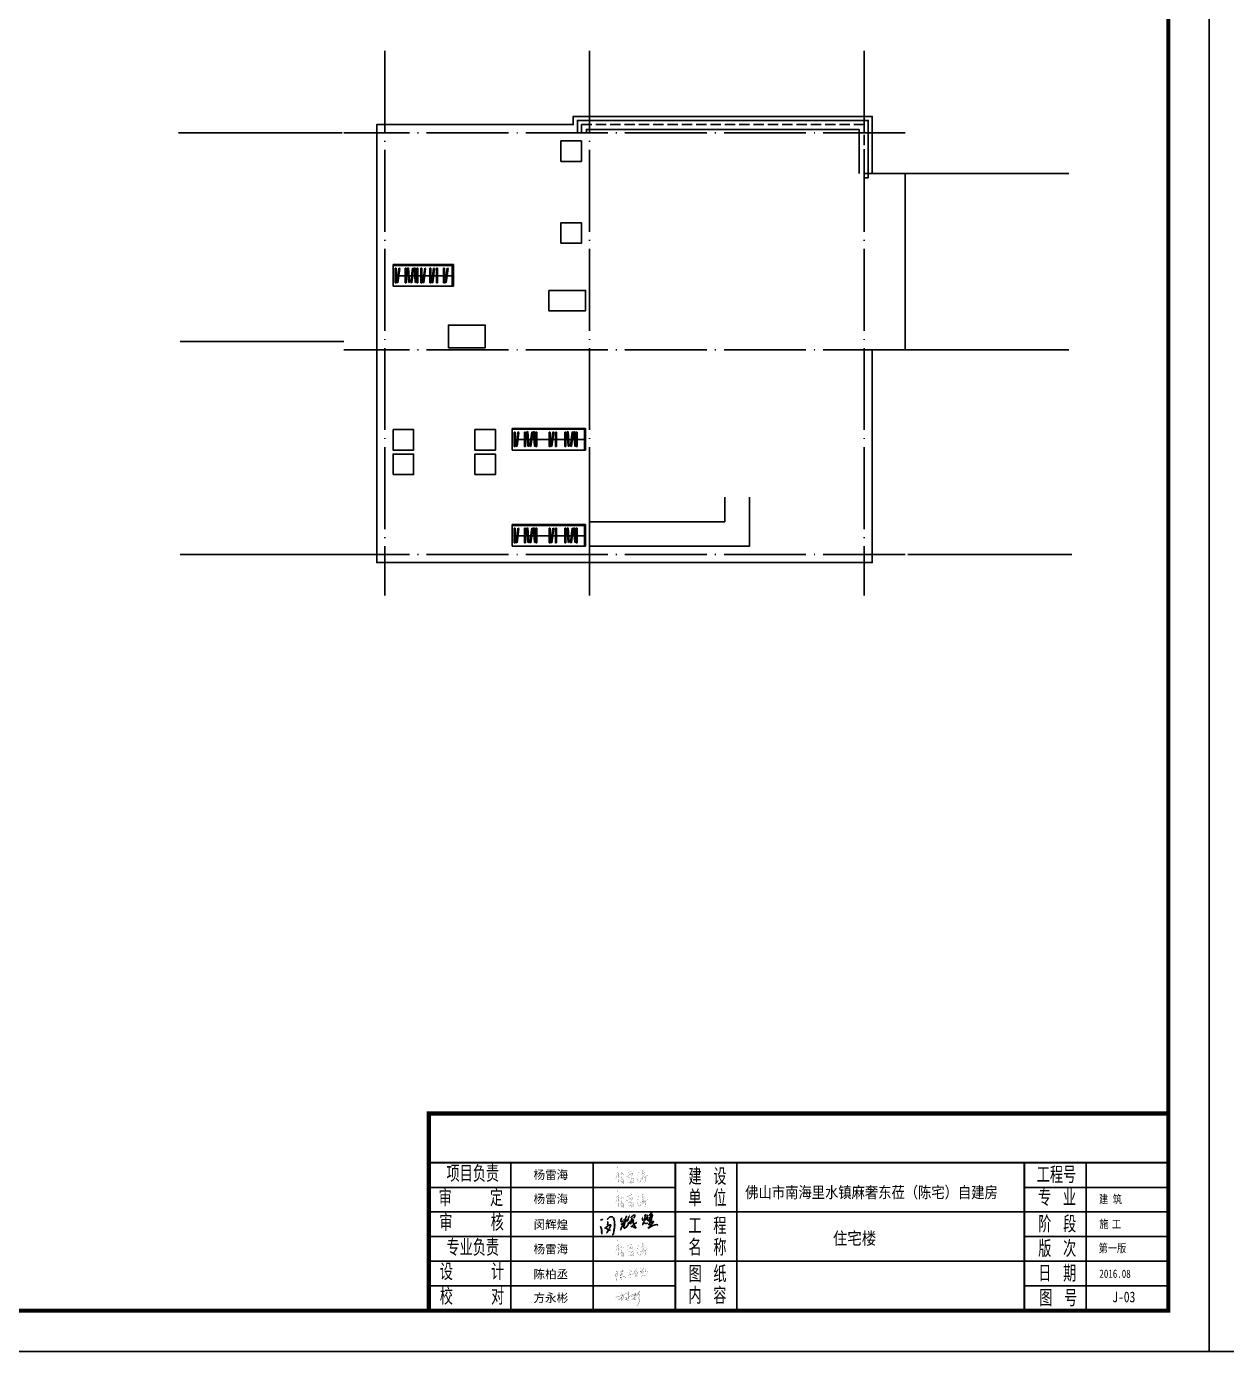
# Model space of a CAD drawing. Extents: x 2265485 to 2764500, y -717688 to -411246.
# Drawn here: x 2444564 to 2473863, y -717688 to -685325 of the extents above; entities that cross this region are included whole.
import ezdxf

# ---------------------------------------------------------------- set-up
doc = ezdxf.new("R2010")
doc.units = 0
doc.header["$LTSCALE"] = 1000
doc.header["$MEASUREMENT"] = 0
doc.linetypes.add('DASH', pattern=[0.35, 0.25, -0.1])
doc.linetypes.add('DOTE', pattern=[2.42, 2, -0.2, 0.02, -0.2])
doc.layers.get('0').update_dxf_attribs({"linetype": 'CONTINUOUS'})
for name, color, linetype in [('AXIS', 151, 'CONTINUOUS'), ('DOTE', 252, 'DOTE'), ('E_WINDOW', 140, 'CONTINUOUS'), ('fur', 253, 'CONTINUOUS'), ('LVTRY', 13, 'CONTINUOUS'), ('PUB_TEXT', 7, 'CONTINUOUS'), ('PUB_TITLE', 4, 'CONTINUOUS'), ('出图文字', 40, 'CONTINUOUS'), ('图层2', 7, 'CONTINUOUS'), ('图签', 7, 'CONTINUOUS'), ('家具', 24, 'CONTINUOUS'), ('环宇图框', 4, 'CONTINUOUS')]:
    doc.layers.add(name, color=color, linetype=linetype)
doc.styles.add('_HZTXT', font='txt.shx', dxfattribs={"width": 0.8, "bigfont": 'HZTXT.shx'})
doc.styles.add('图签-黑体', font='simhei.ttf', dxfattribs={"width": 0.9})
doc.styles.add('宋体', font='')
doc.styles.add('标注字体', font='', dxfattribs={"width": 0.8})
doc.styles.add('黑体', font='simhei.ttf')
doc.styles.get('宋体').set_extended_font_data('SimSun')
doc.styles.get('标注字体').set_extended_font_data('NSimSun')

# ---------------------------------------------------------------- blocks, each defined once
blk = doc.blocks.new('yangleihai')
at = {"linetype": 'Continuous', "const_width": 1}
for points in [[(68069.3, -124096.3), (68071.8, -124098.8), (68073.8, -124112.8), (68073.8, -124130.3)], [(68067.8, -124147.8), (68068.3, -124149.3), (68065.3, -124154.8), (68064.3, -124160.8), (68060.3, -124172.3), (68058.8, -124174.3), (68058.8, -124176.3)], [(68060.8, -124141.8), (68063.8, -124140.8), (68066.3, -124138.3), (68067.3, -124138.3), (68067.3, -124137.3), (68068.3, -124137.3), (68068.3, -124136.3), (68069.8, -124134.8), (68073.8, -124133.3), (68075.3, -124148.8)], [(68079.3, -124127.3), (68076.8, -124129.8), (68073.8, -124130.3), (68073.8, -124133.3)], [(68081.8, -124159.8), (68077.8, -124152.3), (68077.8, -124150.3), (68075.3, -124148.8), (68074.3, -124149.8), (68075.3, -124174.8), (68074.3, -124178.8), (68074.3, -124191.3), (68075.3, -124192.3)], [(68074.8, -124199.2), (68075.3, -124192.3), (68076.8, -124190.8), (68076.8, -124189.3)], [(68106.8, -124203.2), (68106.8, -124201.7), (68108.3, -124153.3), (68106.8, -124147.3), (68103.8, -124143.3), (68102.3, -124142.8), (68099.3, -124143.3), (68093.8, -124147.8), (68090.8, -124148.3), (68089.3, -124148.8)], [(68090.3, -124183.8), (68093.3, -124173.8), (68095.8, -124175.3), (68095.8, -124179.8), (68097.8, -124181.3), (68097.3, -124187.3), (68095.3, -124189.8), (68093.8, -124195.8), (68092.8, -124196.8), (68092.3, -124201.2)], [(68091.8, -124132.8), (68098.3, -124133.3), (68098.3, -124136.8), (68096.8, -124137.8), (68092.3, -124144.8), (68090.8, -124145.8), (68090.8, -124148.3)], [(68093.3, -124173.8), (68094.3, -124170.8), (68094.8, -124160.8)], [(68095.8, -124175.3), (68098.3, -124173.8), (68098.8, -124174.8), (68100.3, -124174.8), (68100.3, -124172.8), (68098.3, -124173.8)], [(68106.8, -124201.7), (68103.3, -124199.7), (68102.3, -124195.3), (68101.3, -124194.8), (68098.3, -124187.3), (68097.3, -124187.3)], [(68097.8, -124181.3), (68099.3, -124180.3), (68099.3, -124177.3), (68100.3, -124176.3), (68100.3, -124174.8)], [(68147.2, -124148.3), (68150.7, -124152.3), (68156.7, -124153.3), (68159.7, -124150.8), (68160.7, -124150.8), (68164.7, -124144.8), (68164.2, -124141.3), (68159.2, -124140.8), (68156.2, -124142.8), (68153.2, -124143.3), (68151.7, -124145.3), (68147.2, -124146.8), (68147.2, -124148.3), (68143.2, -124150.8), (68133.2, -124159.3), (68129.7, -124160.3), (68122.7, -124159.8)], [(68130.7, -124137.8), (68132.7, -124137.8), (68134.2, -124138.3)], [(68158.2, -124126.3), (68155.7, -124125.8), (68147.2, -124128.3), (68145.2, -124130.3), (68139.7, -124132.3), (68136.7, -124134.8), (68133.2, -124136.3), (68132.7, -124137.8)], [(68136.7, -124163.8), (68142.7, -124163.8)], [(68148.2, -124167.8), (68143.7, -124170.3), (68138.2, -124171.3)], [(68144.7, -124140.3), (68145.7, -124145.3), (68147.2, -124146.8)], [(68149.7, -124172.3), (68151.7, -124172.3), (68153.7, -124173.8), (68156.2, -124174.3), (68156.2, -124175.8), (68152.2, -124181.8), (68148.2, -124193.3)], [(68166.2, -124193.8), (68168.7, -124184.3), (68168.2, -124181.3), (68169.2, -124174.8), (68167.2, -124171.8), (68161.2, -124170.8), (68159.2, -124171.8), (68157.2, -124174.3), (68156.2, -124174.3)], [(68156.2, -124183.8), (68157.7, -124189.3), (68156.7, -124192.3), (68156.2, -124197.2)], [(68160.2, -124156.8), (68158.7, -124156.8), (68158.7, -124159.3), (68157.7, -124160.3)], [(68157.7, -124189.3), (68160.2, -124188.8), (68162.7, -124186.8)], [(68188.2, -124173.8), (68190.2, -124174.8), (68190.7, -124176.3), (68192.2, -124177.3), (68192.2, -124179.8), (68194.7, -124184.3), (68203.7, -124194.3), (68207.2, -124194.8), (68208.7, -124193.3), (68209.7, -124176.3), (68209.2, -124173.8)], [(68190.2, -124152.3), (68193.7, -124153.3), (68197.2, -124156.8), (68197.7, -124159.3)], [(68194.7, -124132.8), (68196.7, -124133.8), (68196.7, -124138.8)], [(68207.7, -124173.3), (68209.2, -124172.8), (68220.2, -124170.8), (68219.2, -124180.3), (68220.2, -124181.3), (68222.7, -124180.8), (68224.2, -124178.8), (68228.2, -124175.8), (68228.7, -124174.3), (68229.7, -124174.3), (68230.7, -124170.8), (68233.7, -124170.3), (68236.7, -124166.8)], [(68209.2, -124172.8), (68210.2, -124163.3)], [(68237.2, -124134.8), (68233.2, -124135.8), (68229.7, -124139.3), (68228.2, -124139.3), (68224.2, -124143.3), (68219.7, -124144.3), (68218.2, -124145.8)], [(68219.7, -124144.3), (68219.7, -124141.3), (68222.2, -124137.8), (68223.2, -124133.3), (68225.2, -124130.3), (68225.2, -124128.8), (68226.7, -124126.8), (68226.7, -124123.8), (68225.2, -124121.8), (68223.2, -124122.3), (68222.7, -124124.3)], [(68221.2, -124169.8), (68220.2, -124170.8)], [(68226.2, -124159.3), (68228.2, -124160.8), (68230.2, -124160.8), (68233.7, -124162.3), (68234.2, -124164.3), (68232.7, -124165.8), (68228.7, -124166.8), (68228.2, -124167.8), (68223.2, -124169.8), (68221.2, -124169.8), (68221.2, -124164.3), (68222.2, -124162.3), (68222.7, -124156.3), (68224.7, -124155.3), (68225.7, -124153.3), (68234.2, -124148.3), (68238.7, -124144.3), (68239.7, -124144.3), (68240.2, -124145.8), (68240.2, -124161.8), (68241.7, -124161.8), (68243.2, -124159.8), (68245.6, -124158.8), (68250.6, -124154.3), (68253.1, -124153.3), (68253.1, -124152.3), (68255.1, -124150.3)], [(68221.7, -124124.3), (68222.7, -124124.3), (68223.2, -124126.3)], [(68235.2, -124164.8), (68234.2, -124164.3)], [(68235.7, -124163.8), (68239.7, -124162.8), (68239.7, -124166.8), (68239.7, -124171.8), (68240.7, -124174.3), (68241.2, -124184.3), (68240.2, -124197.7), (68239.7, -124198.7), (68237.7, -124198.7), (68236.2, -124197.2), (68235.2, -124197.2)], [(68236.7, -124166.3), (68236.7, -124166.8), (68235.2, -124165.8), (68235.2, -124164.8), (68236.2, -124164.8), (68236.7, -124166.3), (68239.7, -124166.8)], [(68139.2, -124192.3), (68140.7, -124195.8), (68142.7, -124197.2), (68145.7, -124196.8), (68146.7, -124194.3), (68148.2, -124193.3), (68148.7, -124194.3), (68151.7, -124194.3), (68152.2, -124193.3), (68156.7, -124192.3)], [(68164.7, -124203.7), (68166.2, -124194.3), (68164.2, -124193.8), (68159.2, -124196.8), (68156.2, -124197.2), (68153.2, -124201.2), (68150.7, -124202.7)]]:
    blk.add_lwpolyline(points, dxfattribs=at)
blk = doc.blocks.new('chengbaicheng')
at = {"linetype": 'Continuous', "const_width": 1}
for points in [[(68063.3, -124422.6), (68062.3, -124422.6), (68062.3, -124419.6), (68064.8, -124417.1), (68065.8, -124418.1), (68065.8, -124419.6)], [(68067.8, -124432.6), (68068.8, -124431.1), (68068.8, -124428.1), (68067.8, -124427.1), (68067.8, -124424.6), (68067.3, -124420.1), (68065.8, -124419.6), (68063.3, -124422.6), (68062.8, -124429.6), (68064.3, -124432.1), (68067.8, -124432.6), (68068.3, -124445)], [(68068.8, -124428.1), (68071.8, -124427.1), (68072.8, -124425.1), (68074.8, -124423.6), (68077.3, -124418.1), (68077.3, -124411.6), (68072.8, -124411.1), (68070.8, -124411.6), (68069.3, -124413.1), (68066.8, -124413.6), (68065.3, -124415.1), (68064.8, -124417.1)], [(68066.3, -124399.6), (68066.3, -124401.1), (68068.8, -124401.6), (68068.8, -124399.6), (68069.8, -124398.1), (68077.8, -124396.6), (68077.8, -124398.1), (68079.3, -124399.1), (68075.8, -124405.6), (68073.8, -124407.1), (68072.8, -124411.1)], [(68067.8, -124424.6), (68066.8, -124424.6)], [(68079.3, -124398.6), (68080.3, -124396.6), (68077.8, -124396.6)], [(68089.3, -124403.6), (68091.3, -124404.1), (68097.8, -124400.1), (68103.3, -124399.6), (68102.8, -124403.1), (68101.3, -124405.1), (68099.8, -124409.6)], [(68091.3, -124424.6), (68089.3, -124425.6)], [(68095.3, -124438.6), (68095.8, -124437.1), (68098.8, -124436.1), (68099.3, -124435.1), (68102.3, -124434.6), (68102.8, -124443.1), (68101.3, -124447.5), (68098.8, -124447), (68096.3, -124443.6), (68096.3, -124441.6), (68095.3, -124438.6), (68093.3, -124438.6), (68092.8, -124441.6), (68090.3, -124441.6), (68090.3, -124439.1), (68091.8, -124438.1), (68093.3, -124438.6)], [(68101.3, -124420.6), (68097.3, -124421.1), (68094.8, -124423.1), (68094.8, -124424.1), (68091.3, -124424.6), (68091.8, -124420.6), (68096.3, -124415.1), (68098.8, -124410.1), (68099.8, -124409.6), (68102.3, -124411.6), (68100.8, -124416.1), (68101.3, -124418.6), (68101.3, -124420.6), (68102.3, -124423.1), (68101.8, -124426.1), (68102.8, -124432.6)], [(68095.8, -124437.1), (68094.8, -124436.1), (68094.8, -124434.6), (68092.3, -124434.6), (68091.8, -124438.1)], [(68101.3, -124418.6), (68105.3, -124417.6), (68104.8, -124412.6), (68102.3, -124411.6)], [(68121.2, -124439.6), (68121.7, -124435.1), (68117.3, -124430.6), (68111.8, -124430.1), (68102.8, -124432.6), (68102.3, -124434.6)], [(68104.8, -124397.6), (68109.8, -124397.6), (68111.8, -124396.1), (68110.8, -124394.1), (68108.3, -124391.6), (68105.3, -124391.6), (68104.8, -124397.6), (68103.3, -124399.6)], [(68104.3, -124391.1), (68105.3, -124391.6)], [(68140.7, -124409.1), (68142.2, -124409.1), (68145.7, -124406.1), (68149.7, -124404.6), (68153.2, -124404.6), (68153.7, -124410.6), (68152.7, -124411.6), (68152.7, -124413.1), (68150.7, -124414.6)], [(68147.2, -124419.6), (68148.2, -124415.1), (68150.7, -124414.6), (68151.2, -124416.6), (68153.2, -124417.1), (68150.2, -124419.1), (68147.2, -124419.6), (68145.2, -124422.1), (68144.7, -124424.1), (68142.7, -124425.6), (68141.7, -124428.1)], [(68150.7, -124386.1), (68151.2, -124390.6), (68152.2, -124392.1), (68153.2, -124403.6), (68161.2, -124402.1)], [(68154.2, -124417.1), (68153.7, -124414.1), (68152.7, -124413.1)], [(68153.2, -124404.6), (68153.2, -124403.6)], [(68156.2, -124440.1), (68154.2, -124417.1), (68160.7, -124417.6), (68162.2, -124418.6), (68168.2, -124417.6), (68173.7, -124412.6), (68178.2, -124410.1), (68179.2, -124413.6), (68179.2, -124426.1)], [(68158.7, -124398.1), (68160.2, -124399.1), (68161.2, -124402.1), (68163.2, -124402.1)], [(68171.2, -124406.6), (68175.2, -124402.6), (68177.7, -124402.1), (68178.7, -124409.6), (68181.7, -124409.6)], [(68194.7, -124382.1), (68192.2, -124382.1), (68191.2, -124384.6), (68186.2, -124390.1), (68184.7, -124393.1), (68183.2, -124393.6), (68178.7, -124398.6), (68177.7, -124402.1)], [(68184.2, -124435.1), (68183.7, -124433.1), (68185.2, -124432.6), (68185.7, -124430.6), (68189.2, -124430.1), (68191.2, -124429.1), (68192.2, -124427.6), (68195.2, -124427.1), (68196.2, -124424.6), (68194.2, -124399.6), (68193.2, -124398.1), (68190.7, -124398.6), (68187.7, -124401.1), (68181.7, -124409.6), (68181.7, -124412.6), (68179.2, -124413.6)], [(68187.7, -124424.1), (68189.7, -124419.1), (68191.2, -124418.1), (68191.7, -124413.6), (68190.7, -124411.6), (68187.7, -124411.6), (68184.7, -124414.1), (68183.7, -124421.1), (68185.7, -124423.1), (68187.2, -124423.1), (68187.2, -124424.1), (68187.7, -124424.1), (68187.7, -124425.1), (68185.7, -124428.1), (68185.7, -124430.6)], [(68192.2, -124427.6), (68191.2, -124426.1), (68187.7, -124425.1)], [(68215.2, -124399.6), (68215.2, -124402.1), (68213.7, -124402.6), (68213.7, -124399.6), (68215.2, -124399.6), (68222.2, -124400.1), (68223.7, -124401.6), (68223.2, -124407.6), (68221.7, -124407.6), (68220.2, -124409.1), (68217.7, -124409.6), (68211.7, -124414.1)], [(68218.2, -124379.1), (68216.7, -124379.6), (68214.7, -124377.6), (68216.2, -124376.1), (68219.2, -124376.1), (68218.2, -124379.1), (68220.2, -124378.6)], [(68223.2, -124395.1), (68223.2, -124393.6), (68224.7, -124392.1), (68225.7, -124392.1), (68233.7, -124383.1), (68233.7, -124379.6), (68232.7, -124378.1), (68227.2, -124376.1), (68219.2, -124376.1)], [(68220.7, -124430.1), (68222.7, -124429.6), (68223.7, -124431.1)], [(68221.7, -124395.1), (68223.2, -124395.1), (68227.2, -124396.1), (68232.2, -124400.6), (68233.7, -124403.1), (68234.7, -124407.1), (68234.7, -124412.1), (68232.7, -124414.6), (68229.7, -124413.6), (68225.7, -124408.6), (68223.2, -124407.6)], [(68254.1, -124419.6), (68251.6, -124421.1), (68239.2, -124422.6), (68236.7, -124424.1), (68227.2, -124426.1), (68224.2, -124427.6), (68222.7, -124429.6)], [(68248.6, -124386.6), (68247.1, -124392.6), (68244.1, -124395.1), (68242.7, -124400.1), (68253.6, -124399.1), (68257.1, -124401.1), (68261.1, -124405.6)], [(68068.3, -124446.5), (68070.8, -124446.5), (68071.3, -124445), (68068.3, -124445), (68068.3, -124446.5), (68068.8, -124455)], [(68070.3, -124455), (68068.8, -124455), (68068.3, -124456.5)], [(68071.3, -124445), (68071.8, -124442.6)], [(68096.3, -124441.6), (68098.3, -124441.6)]]:
    blk.add_lwpolyline(points, dxfattribs=at)
blk = doc.blocks.new('方永彬')
at = {"linetype": 'Continuous', "const_width": 0.009}
for points in [[(0.474556, 0.337184), (0.484546, 0.327194), (0.494537, 0.324696), (0.519514, 0.337184), (0.541993, 0.354668), (0.541993, 0.359663), (0.546988, 0.359663), (0.604434, 0.419607), (0.60943, 0.434593), (0.621918, 0.437091), (0.621918, 0.419607), (0.616923, 0.417109), (0.594444, 0.332189), (0.594444, 0.297222), (0.599439, 0.292226), (0.611927, 0.294724), (0.614425, 0.302217), (0.624416, 0.307212), (0.626913, 0.317203), (0.636904, 0.324696), (0.649392, 0.349673), (0.659383, 0.357166), (0.659383, 0.364659), (0.676866, 0.39463), (0.689355, 0.437091), (0.689355, 0.479551), (0.676866, 0.507025), (0.66188, 0.519514), (0.66188, 0.527007), (0.681862, 0.529504), (0.691852, 0.536997), (0.701843, 0.536997), (0.704341, 0.541993), (0.724322, 0.546988), (0.766782, 0.569467), (0.779271, 0.571965), (0.831722, 0.596941), (0.876679, 0.611927), (0.891665, 0.611927), (0.891665, 0.57696)], [(0.586951, 0.569467), (0.626913, 0.551983), (0.649392, 0.5345), (0.659383, 0.532002), (0.664689, 0.521387), (0.654388, 0.514518)], [(0.799252, 0.377147), (0.804247, 0.377147), (0.804247, 0.38464), (0.809243, 0.389635), (0.814238, 0.4271), (0.80175, 0.429598), (0.784266, 0.419607), (0.784266, 0.397128), (0.796754, 0.377147), (0.799252, 0.377147), (0.799252, 0.362161), (0.786764, 0.349673), (0.781055, 0.326837), (0.771775, 0.322198), (0.779271, 0.322198), (0.781768, 0.327194), (0.784266, 0.339682), (0.791759, 0.337184), (0.791759, 0.332189), (0.796754, 0.332189), (0.809243, 0.344677), (0.819233, 0.347175), (0.831722, 0.329691), (0.859196, 0.307212), (0.874182, 0.299719), (0.891665, 0.299719), (0.896661, 0.312208), (0.899158, 0.349673), (0.904154, 0.357166), (0.904154, 0.4271), (0.906651, 0.444584), (0.906651, 0.556979), (0.901656, 0.574462), (0.891665, 0.57696), (0.884172, 0.571965), (0.861694, 0.529504)], [(0.896661, 0.666876), (0.904154, 0.66188), (0.899158, 0.621918), (0.891665, 0.611927)], [(0.906651, 0.444584), (0.924135, 0.447081), (0.924135, 0.452077), (0.931628, 0.454574), (0.949112, 0.474556), (0.9616, 0.479551), (0.974088, 0.494537), (0.981581, 0.494537), (0.996567, 0.509523), (1.00406, 0.509523), (1.00406, 0.514518), (1.059009, 0.549486), (1.076492, 0.556979), (1.088981, 0.556979), (1.086483, 0.541993), (1.07899, 0.539495), (1.064004, 0.517016), (1.049018, 0.507025), (1.049018, 0.50203), (1.009056, 0.462067), (1.009056, 0.444584), (1.039028, 0.452077), (1.051516, 0.462067), (1.069, 0.467063), (1.07899, 0.477053), (1.101469, 0.487044), (1.131441, 0.509523), (1.146427, 0.509523), (1.146427, 0.509523), (1.138934, 0.452077), (1.138934, 0.404621), (1.12145, 0.402123), (1.086483, 0.374649), (1.076492, 0.372151), (1.071497, 0.362161), (1.061507, 0.362161), (1.056511, 0.359663), (1.056511, 0.354668), (1.029037, 0.35217), (1.029037, 0.359663)], [(1.193883, 0.454574), (1.19638, 0.46956), (1.188887, 0.499532), (1.191385, 0.514518), (1.18639, 0.5345), (1.188887, 0.546988), (1.188887, 0.554481), (1.176399, 0.554481), (1.176399, 0.554481), (1.171404, 0.561974), (1.148925, 0.569467), (1.146427, 0.524509), (1.161413, 0.524509), (1.168906, 0.532002), (1.18639, 0.5345)], [(1.191385, 0.606932), (1.18639, 0.594443), (1.189351, 0.547054), (1.241338, 0.554481)], [(1.19638, 0.46956), (1.206371, 0.472058), (1.218859, 0.482049), (1.221357, 0.489542), (1.226352, 0.489542), (1.233845, 0.499532), (1.241338, 0.50203), (1.246333, 0.514518), (1.258822, 0.524509), (1.288794, 0.561974), (1.273808, 0.57696), (1.273808, 0.599439), (1.288794, 0.61942), (1.296287, 0.621918), (1.31377, 0.641899), (1.341245, 0.659383), (1.353733, 0.659383), (1.348738, 0.641899), (1.338747, 0.634406), (1.291291, 0.564471), (1.291291, 0.559476), (1.336249, 0.536997), (1.34624, 0.517016), (1.338747, 0.482049), (1.333752, 0.479551), (1.333752, 0.472058), (1.323761, 0.452077), (1.318766, 0.449579), (1.298784, 0.414612), (1.298784, 0.389635), (1.323761, 0.362161), (1.341245, 0.324696), (1.341245, 0.289729), (1.333752, 0.252264), (1.31377, 0.214799), (1.311273, 0.199813), (1.30378, 0.194817), (1.293789, 0.169841), (1.248831, 0.097409), (1.241338, 0.077427), (1.231348, 0.069934), (1.221357, 0.047455), (1.221357, 0.047455), (1.221357, 0.047455), (1.221357, 0.047455), (1.221357, 0.047455)], [(0.407119, 0.439588), (0.394631, 0.439588), (0.389635, 0.434593), (0.374649, 0.437091), (0.374649, 0.4271), (0.389635, 0.429598), (0.404621, 0.429598), (0.407119, 0.439588), (0.449579, 0.447081), (0.464565, 0.454574), (0.499532, 0.462067), (0.519514, 0.472058), (0.604434, 0.499532), (0.60943, 0.504528), (0.631909, 0.509523), (0.636904, 0.514518), (0.654388, 0.514518), (0.649392, 0.494537), (0.624416, 0.454574), (0.621918, 0.437091)], [(0.904154, 0.4271), (0.881675, 0.417109), (0.879177, 0.409616), (0.869186, 0.399626), (0.864191, 0.399626), (0.816736, 0.349673), (0.809243, 0.354668), (0.809243, 0.359663), (0.799252, 0.362161)], [(1.098971, 0.354668), (1.138934, 0.354668), (1.138934, 0.404621), (1.138934, 0.422105), (1.15392, 0.424602), (1.171404, 0.442086), (1.193883, 0.454574), (1.19638, 0.382142), (1.18639, 0.359663), (1.178897, 0.35217), (1.146427, 0.349673), (1.13951, 0.354284), (1.136436, 0.329691)]]:
    blk.add_lwpolyline(points, dxfattribs=at)
blk = doc.blocks.new('A$C07F9359A')
at = {"layer": '图签', "linetype": 'Continuous'}
for points in [[(37, 450), (3, 447)], [(43, 457), (37, 457), (37, 450)], [(37, 450), (43, 450), (43, 457)], [(57, 457), (63, 457), (63, 463), (43, 457)], [(217, 480), (217, 473), (207, 473), (207, 480)], [(217, 480), (213, 483)], [(403, 483), (397, 510), (360, 543), (307, 543), (270, 530), (217, 480)], [(403, 483), (410, 483), (410, 473)], [(410, 473), (403, 477), (403, 483)], [(410, 473), (420, 450), (420, 427)], [(423, 417), (417, 420), (420, 427)], [(420, 427), (423, 417)], [(423, 417), (427, 360)], [(620, 427), (610, 417), (616, 410)], [(620, 443), (613, 440), (620, 427)], [(616, 410), (620, 427)], [(616, 410), (616, 403), (633, 390), (656, 393), (666, 407), (676, 407), (680, 420)], [(660, 500), (650, 500), (630, 473), (620, 443)], [(620, 443), (623, 433)], [(690, 430), (686, 423)], [(706, 457), (706, 450)], [(716, 367), (736, 370), (746, 383), (760, 390), (783, 423), (783, 460)], [(746, 433), (743, 417), (736, 417), (726, 387), (716, 380), (716, 367)], [(753, 447), (743, 443), (746, 433)], [(746, 433), (753, 437), (753, 447)], [(756, 467), (753, 447)], [(763, 480), (756, 477), (756, 467)], [(756, 467), (763, 470), (763, 480)], [(796, 570), (793, 553), (776, 526), (776, 513), (766, 500), (763, 480)], [(826, 407), (830, 403)], [(836, 457), (830, 417)], [(843, 467), (836, 467), (836, 457)], [(836, 457), (843, 460), (843, 467)], [(856, 516), (843, 467)], [(856, 516), (860, 516), (863, 530), (856, 526), (856, 516)], [(926, 410), (913, 407), (896, 383), (890, 383), (863, 357), (856, 357)], [(866, 546), (863, 546), (860, 533), (870, 536), (866, 546)], [(866, 553), (866, 546)], [(890, 583), (880, 580)], [(1013, 500), (1036, 546), (1046, 556), (1050, 596), (1023, 600), (963, 566), (946, 546), (940, 546), (910, 510)], [(926, 410), (926, 390), (916, 377), (913, 357)], [(933, 423), (926, 410)], [(953, 503), (933, 423)], [(933, 423), (950, 427), (950, 437), (980, 463), (980, 470), (990, 473), (990, 480)], [(963, 530), (956, 523)], [(973, 400), (983, 410), (990, 410)], [(990, 410), (990, 417), (1000, 423)], [(1000, 423), (1000, 410), (993, 410), (1006, 330), (1016, 317)], [(1000, 423), (1003, 450), (996, 450)], [(1283, 483), (1276, 480), (1276, 470)], [(1276, 470), (1283, 470)], [(1280, 457), (1276, 470)], [(1283, 470), (1280, 457)], [(1280, 457), (1280, 440), (1290, 440), (1293, 447)], [(1283, 526), (1293, 520)], [(1283, 500), (1283, 483)], [(1283, 470), (1283, 483)], [(1363, 590), (1356, 560), (1360, 536), (1346, 457), (1320, 383)], [(1370, 603), (1363, 603), (1363, 590)], [(1363, 590), (1370, 593), (1370, 603)], [(1413, 513), (1403, 480), (1380, 447), (1366, 450), (1363, 463)], [(1370, 610), (1370, 603)], [(1410, 603), (1410, 600)], [(1416, 523), (1413, 513)], [(1413, 513), (1420, 516), (1416, 523)], [(1463, 427), (1453, 417), (1446, 430), (1436, 526), (1430, 536), (1416, 533), (1416, 523)], [(1423, 600), (1426, 590), (1420, 556)], [(1420, 556), (1436, 556), (1436, 550), (1423, 540), (1420, 556)], [(1476, 590), (1476, 586)], [(1483, 423), (1476, 423)], [(1486, 506), (1480, 506)], [(1483, 423), (1489, 423), (1496, 437)], [(1486, 433), (1483, 423)], [(1546, 530), (1486, 506)], [(1486, 506), (1486, 496), (1506, 477), (1516, 473)], [(1489, 440), (1486, 433)], [(1589, 673), (1559, 663), (1489, 596)], [(1516, 473), (1503, 453), (1493, 450), (1489, 440)], [(1496, 437), (1489, 440)], [(1569, 530), (1586, 590), (1583, 606), (1563, 606), (1513, 576), (1496, 560)], [(1496, 437), (1509, 440), (1529, 460)], [(1553, 463), (1549, 440), (1519, 390), (1519, 380), (1506, 377), (1506, 357)], [(1516, 473), (1523, 490), (1543, 510), (1546, 530)], [(1529, 460), (1526, 467), (1519, 467)], [(1529, 460), (1553, 463)], [(1569, 530), (1546, 530)], [(1553, 463), (1559, 500)], [(1559, 500), (1556, 510), (1566, 510)], [(1566, 510), (1559, 500)], [(1566, 510), (1569, 530)], [(0, 247), (0, 240), (7, 240), (10, 217)], [(7, 260), (7, 257)], [(10, 217), (10, 207), (17, 203)], [(17, 203), (17, 213)], [(17, 203), (20, 190)], [(23, 177), (17, 180), (20, 190)], [(20, 190), (30, 190), (30, 177)], [(30, 177), (23, 177)], [(23, 177), (23, 170)], [(23, 170), (33, 170)], [(33, 163), (27, 163), (23, 170)], [(33, 150), (27, 147), (27, 137), (37, 133)], [(33, 170), (30, 177)], [(37, 133), (37, 117), (30, 117), (30, 100), (37, 97)], [(33, 170), (33, 163)], [(33, 163), (33, 150)], [(37, 133), (33, 150)], [(40, 87), (33, 83), (33, 77)], [(33, 77), (40, 77)], [(33, 67), (33, 77)], [(40, 67), (33, 67)], [(33, 67), (37, 57)], [(37, 57), (33, 43), (40, 40), (37, 30), (43, 13)], [(37, 97), (40, 103)], [(37, 97), (40, 87)], [(37, 57), (43, 60), (40, 67)], [(40, 77), (40, 87)], [(40, 77), (40, 67)], [(293, 237), (303, 247), (313, 297), (280, 297), (263, 283), (253, 283), (227, 270), (220, 260), (207, 257), (157, 217), (140, 197), (120, 190)], [(247, 143), (213, 160), (200, 177), (190, 180), (183, 193), (177, 193), (173, 203)], [(177, 77), (177, 73)], [(243, 137), (200, 70), (187, 57), (180, 57)], [(227, 393), (220, 390), (227, 343), (213, 300)], [(287, 227), (270, 193), (270, 183), (263, 170), (253, 163), (253, 150), (247, 143)], [(247, 143), (263, 140), (270, 133), (307, 130)], [(293, 237), (287, 237), (287, 227)], [(287, 227), (293, 227), (293, 237)], [(410, 113), (410, 103), (403, 100), (397, 27), (380, 3), (357, 0)], [(417, 150), (410, 147), (410, 133)], [(410, 133), (420, 133)], [(410, 123), (410, 133)], [(417, 123), (410, 123)], [(410, 123), (410, 113)], [(410, 113), (417, 117), (417, 123)], [(423, 190), (417, 187), (417, 173)], [(417, 173), (427, 180), (423, 190)], [(417, 173), (417, 150)], [(420, 133), (417, 150)], [(420, 133), (417, 123)], [(430, 343), (423, 347), (427, 360)], [(427, 270), (423, 257)], [(423, 257), (433, 257), (433, 267), (427, 270)], [(423, 257), (423, 247)], [(423, 247), (423, 233)], [(423, 233), (423, 247)], [(423, 233), (430, 223), (423, 217), (423, 190)], [(427, 360), (433, 357), (430, 343)], [(430, 330), (427, 310)], [(427, 310), (433, 310)], [(427, 300), (427, 310)], [(433, 300), (427, 300)], [(427, 300), (427, 287)], [(427, 287), (433, 290), (433, 300)], [(427, 287), (427, 270)], [(430, 343), (430, 330)], [(433, 310), (430, 330)], [(433, 310), (433, 300)], [(616, 160), (620, 150), (613, 147)], [(613, 147), (616, 160)], [(613, 147), (616, 133)], [(703, 343), (693, 343), (656, 323), (616, 310)], [(680, 287), (676, 273), (670, 273), (670, 263), (650, 237), (643, 213), (630, 200), (626, 177), (620, 177), (616, 160)], [(686, 300), (680, 297), (680, 287)], [(680, 287), (686, 290), (686, 300)], [(703, 343), (700, 323), (690, 313), (686, 300)], [(716, 367), (703, 343)], [(853, 347), (856, 323), (836, 283), (823, 273), (803, 243), (790, 237), (756, 203), (743, 197), (716, 197), (706, 207), (706, 237), (723, 273), (723, 283), (733, 297), (740, 340), (726, 337), (716, 327), (716, 320)], [(710, 317), (710, 310)], [(853, 347), (836, 337), (823, 337)], [(856, 357), (853, 363)], [(856, 357), (853, 347)], [(906, 347), (906, 330), (926, 337), (953, 373), (960, 373), (963, 387)], [(913, 357), (906, 353), (906, 347)], [(906, 347), (913, 350), (913, 357)], [(946, 247), (926, 237)], [(1016, 303), (1003, 300), (996, 290), (990, 290), (953, 260), (946, 247)], [(946, 247), (996, 237), (1026, 217), (1076, 200), (1076, 217), (1046, 253), (1023, 300), (1016, 303)], [(966, 390), (960, 390), (963, 387)], [(963, 387), (966, 390)], [(966, 390), (973, 393), (973, 400)], [(973, 400), (970, 403)], [(1016, 317), (1033, 320), (1036, 327), (1080, 353), (1090, 353), (1090, 363)], [(1016, 317), (1016, 303)], [(1110, 370), (1100, 367)], [(1320, 370), (1313, 367), (1300, 340), (1296, 320), (1280, 303), (1273, 303)], [(1320, 383), (1306, 393)], [(1320, 383), (1320, 370)], [(1320, 370), (1353, 343), (1386, 333), (1413, 337), (1436, 353), (1436, 360)], [(1486, 240), (1463, 217), (1453, 197), (1480, 203), (1549, 250), (1596, 273), (1706, 303), (1739, 297), (1739, 287), (1723, 277)], [(1496, 337), (1489, 337), (1470, 313), (1470, 307), (1506, 297)], [(1493, 247), (1486, 240)], [(1486, 240), (1493, 240), (1493, 247)], [(1526, 283), (1523, 273), (1509, 267), (1506, 257), (1493, 247)], [(1503, 343), (1496, 343), (1496, 337)], [(1496, 337), (1506, 333)], [(1503, 343), (1506, 357)], [(1506, 333), (1503, 343)], [(1506, 357), (1539, 373), (1549, 383), (1559, 383), (1559, 390), (1586, 400), (1613, 400), (1613, 383), (1596, 367), (1593, 353), (1579, 337), (1563, 327), (1553, 307), (1536, 293), (1536, 283)], [(1506, 297), (1506, 333)], [(1526, 283), (1506, 297)], [(1536, 283), (1526, 283)], [(1536, 283), (1553, 283)]]:
    blk.add_lwpolyline(points, dxfattribs=at)
blk = doc.blocks.new('vcfgvc')
at = {"layer": '环宇图框'}
for p, q in [((0, 7), (0, 2432)), ((-9027, 18), (-9027, 2425)), ((-8024, 25), (-8024, 1823)), ((-8024, 18), (-8024, 1816)), ((-7021, 25), (-7021, 1823)), ((-7021, 18), (-7021, 1816)), ((-6018, 18), (-6018, 1823)), ((-6018, 11), (-6018, 1816)), ((-5266, 25), (-5266, 1823)), ((-1755, 25), (-1755, 1823)), ((-1003, 25), (-1003, 1823)), ((-9027, 1522), (-6018, 1522)), ((-1755, 1522), (0, 1522)), ((-9027, 1222), (0, 1222)), ((-9027, 921), (-6018, 921)), ((-1755, 921), (0, 921)), ((-9027, 620), (0, 620)), ((-9027, 319), (-6018, 319)), ((-1755, 319), (0, 319)), ((-1755, 18), (0, 18))]:
    blk.add_line(p, q, dxfattribs=at)
for points, const_width in [([(-9027, 25), (-9027, 2425), (0, 2425)], 50.1), ([(-9027, 1823), (0, 1823)], 25.1), ([(-6018, 1823), (-6018, 25)], 25.1), ([(-6018, 1816), (-6018, 18)], 25.1), ([(-1755, 1823), (-1755, 25)], 25.1)]:
    blk.add_lwpolyline(points, dxfattribs=dict(at, const_width=const_width))
blk.add_lwpolyline([(-9027, 2425), (0, 2425), (0, 18), (-9027, 18)], close=True, dxfattribs=at)
at = {"xscale": 2, "yscale": 2, "zscale": 2}
for name, p in [('yangleihai', (-142864, 249974)), ('yangleihai', (-142864, 249683)), ('yangleihai', (-142864, 249081)), ('chengbaicheng', (-142873, 249295))]:
    blk.add_blockref(name, p, dxfattribs=at)
at = {"linetype": 'Continuous', "xscale": 300.0000000000001, "yscale": 300.0000000000001, "zscale": 300.0000000000001}
blk.add_blockref('方永彬', (-6856, 52), dxfattribs=at)
at = {"layer": '图签', "xscale": 0.4, "yscale": 0.4, "zscale": 0.4}
blk.add_blockref('A$C07F9359A', (-6930, 946), dxfattribs=at)
at = {"layer": 'PUB_TEXT', "style": '宋体'}
for s, p in [('杨雷海', (-7748, 1624)), ('杨雷海', (-7748, 1329)), ('杨雷海', (-7748, 716)), ('陈柏丞', (-7748, 410)), ('方永彬', (-7748, 120))]:
    blk.add_text(s, height=103.3, dxfattribs=at).set_placement(p)
at = {"layer": '图签', "style": '宋体'}
blk.add_text('闵辉煌', height=103.3, dxfattribs=at).set_placement((-7747, 1015))
at = {"layer": '环宇图框'}
for s, height, style, width, p in [('项目负责', 200.6, '_HZTXT', 0.8, (-8811, 1589)), ('工程号', 200.6, '_HZTXT', 0.8, (-1605, 1574)), ('建 设', 200.6, '_HZTXT', 0.8, (-5857, 1553)), ('审   定', 200.6, '_HZTXT', 0.8, (-8907, 1292)), ('单 位', 200.6, '_HZTXT', 0.8, (-5857, 1290)), ('佛山市南海里水镇麻奢东莅（陈宅）自建房', 140, '黑体', 0.85, (-5164, 1392)), ('专 业', 200.6, '_HZTXT', 0.8, (-1589, 1296)), ('建 筑', 100.3, '图签-黑体', 0.8, (-844, 1327)), ('审   核', 200.6, '_HZTXT', 0.8, (-8898, 991)), ('工 程', 200.6, '_HZTXT', 0.8, (-5857, 951)), ('阶 段', 200.6, '_HZTXT', 0.8, (-1587, 972)), ('施', 100, '图签-黑体', 0.8, (-840, 1024)), ('住宅楼', 151.6, '黑体', 0.85, (-4093, 824)), ('工', 100, '图签-黑体', 0.8, (-689, 1024)), ('专业负责', 200.6, '_HZTXT', 0.8, (-8811, 686)), ('名 称', 200.6, '_HZTXT', 0.8, (-5857, 688)), ('版 次', 200.6, '_HZTXT', 0.8, (-1587, 672)), ('第一版 ', 100.3, '图签-黑体', 0.8, (-850, 729)), ('设   计', 200.6, '_HZTXT', 0.8, (-8893, 390)), ('图 纸', 200.6, '_HZTXT', 0.8, (-5857, 363)), ('日 期', 200.6, '_HZTXT', 0.8, (-1587, 371)), ('2016.08', 100.3, '图签-黑体', 0.8, (-840, 418)), ('校   对', 200.6, '_HZTXT', 0.8, (-8893, 89)), ('内 容', 200.6, '_HZTXT', 0.8, (-5857, 100)), ('图 号', 200.6, '_HZTXT', 0.8, (-1573, 70))]:
    blk.add_text(s, height=height, dxfattribs=dict(at, style=style, width=width)).set_placement(p)
blk = doc.blocks.new('vcbg')
at = {"layer": '家具', "elevation": 0}
for points in [[(-1500, 1250), (-2000, 1250), (-2000, 750), (-1500, 750)], [(-1500, -750), (-2000, -750), (-2000, -1250), (-1500, -1250)]]:
    blk.add_lwpolyline(points, close=True, dxfattribs=at)
blk = doc.blocks.new('SA56A4G5G5A56')
at = {"layer": 'AXIS'}
for p, q in [((2423887, -728286), (2419887, -728286)), ((2437630, -729286), (2441630, -729286)), ((2423930, -733386), (2419930, -733386)), ((2437630, -733586), (2441630, -733586)), ((2423930, -738586), (2419930, -738586)), ((2437700, -738586), (2441700, -738586))]:
    blk.add_line(p, q, dxfattribs=at)

msp = doc.modelspace()

# ---------------------------------------------------------------- linework, layer by layer
at = {"layer": 'DOTE'}
for p, q in [((2453314, -685919.9), (2453314, -699219.9)), ((2458314, -685919.9), (2458314, -699219.9)), ((2465014, -685919.9), (2465014, -699219.9)), ((2466014, -687919.9), (2452314, -687919.9)), ((2466014, -693219.9), (2452314, -693219.9)), ((2466014, -698219.9), (2452314, -698219.9))]:
    msp.add_line(p, q, dxfattribs=at)
at = {"layer": 'E_WINDOW'}
for points in [[(2465014, -688919.9), (2466014, -688919.9), (2466014, -693219.9), (2465014, -693219.9)], [(2458314, -696819.9), (2458314, -698019.9), (2462214, -698019.9), (2462214, -696819.9)], [(2458314, -696819.9), (2458314, -697419.9), (2461614, -697419.9), (2461614, -696819.9)]]:
    msp.add_lwpolyline(points, dxfattribs=at)
at = {"layer": 'fur'}
for p, q in [((2454989.9, -691141.9), (2453514, -691141.9)), ((2453514, -691669.9), (2453514, -691141.9)), ((2454959.9, -691163.1), (2453514, -691163.1)), ((2453589.2, -691229.9), (2453565, -691229.9)), ((2453565, -691229.9), (2453565, -691584.8)), ((2453589.2, -691584.8), (2453589.2, -691229.9)), ((2453654.9, -691229.3), (2453609.3, -691575)), ((2453632.9, -691584.7), (2453678.5, -691238.9)), ((2453678.5, -691238.9), (2453654.9, -691229.3)), ((2453837.5, -691229.9), (2453813.3, -691229.9)), ((2453813.3, -691229.9), (2453813.3, -691584.8)), ((2453837.5, -691584.8), (2453837.5, -691229.9)), ((2453891.7, -691219.4), (2453867.6, -691224.5)), ((2453867.6, -691224.5), (2453891.6, -691576.9)), ((2453915.6, -691571.8), (2453891.7, -691219.4)), ((2453991.9, -691229.3), (2453946.4, -691575)), ((2453969.9, -691584.7), (2454015.5, -691238.9)), ((2454015.5, -691238.9), (2453991.9, -691229.3)), ((2454057.1, -691219.4), (2454033.1, -691224.5)), ((2454033.1, -691224.5), (2454057, -691576.9)), ((2454081.1, -691571.8), (2454057.1, -691219.4)), ((2454115.9, -691229.9), (2454091.7, -691229.9)), ((2454091.7, -691229.9), (2454091.7, -691584.8)), ((2454115.9, -691584.8), (2454115.9, -691229.9)), ((2454220, -691229.9), (2454195.8, -691229.9)), ((2454195.8, -691229.9), (2454195.8, -691584.8)), ((2454220, -691584.8), (2454220, -691229.9)), ((2454285.7, -691229.3), (2454240.1, -691575)), ((2454263.6, -691584.7), (2454309.2, -691238.9)), ((2454309.2, -691238.9), (2454285.7, -691229.3)), ((2454438.7, -691229.9), (2454414.5, -691229.9)), ((2454414.5, -691229.9), (2454414.5, -691584.8)), ((2454438.7, -691584.8), (2454438.7, -691229.9)), ((2454504.4, -691229.3), (2454458.8, -691575)), ((2454482.3, -691584.7), (2454527.9, -691238.9)), ((2454527.9, -691238.9), (2454504.4, -691229.3)), ((2454596, -691229.9), (2454571.8, -691229.9)), ((2454571.8, -691229.9), (2454571.8, -691584.8)), ((2454596, -691584.8), (2454596, -691229.9)), ((2454768.3, -691229.9), (2454744.1, -691229.9)), ((2454744.1, -691229.9), (2454744.1, -691584.8)), ((2454768.3, -691584.8), (2454768.3, -691229.9)), ((2454834, -691229.3), (2454788.4, -691575)), ((2454812, -691584.7), (2454857.5, -691238.9)), ((2454857.5, -691238.9), (2454834, -691229.3)), ((2454959.9, -691669.9), (2454959.9, -691141.9)), ((2454989.9, -691669.9), (2454989.9, -691141.9)), ((2454936.5, -691416.5), (2453547.5, -691416.5)), ((2453565, -691584.8), (2453589.2, -691584.8)), ((2453609.3, -691575), (2453632.9, -691584.7)), ((2453813.3, -691584.8), (2453837.5, -691584.8)), ((2453891.6, -691576.9), (2453915.6, -691571.8)), ((2453946.4, -691575), (2453969.9, -691584.7)), ((2454057, -691576.9), (2454081.1, -691571.8)), ((2454091.7, -691584.8), (2454115.9, -691584.8)), ((2454195.8, -691584.8), (2454220, -691584.8)), ((2454240.1, -691575), (2454263.6, -691584.7)), ((2454414.5, -691584.8), (2454438.7, -691584.8)), ((2454458.8, -691575), (2454482.3, -691584.7)), ((2454571.8, -691584.8), (2454596, -691584.8)), ((2454744.1, -691584.8), (2454768.3, -691584.8)), ((2454788.4, -691575), (2454812, -691584.7)), ((2454989.9, -691669.9), (2453514, -691669.9)), ((2458214, -695141.9), (2456423.2, -695141.9)), ((2456423.2, -695669.9), (2456423.2, -695141.9)), ((2458184, -695669.9), (2458184, -695141.9)), ((2458214, -695669.9), (2458214, -695141.9)), ((2458184, -695163.1), (2456423.2, -695163.1)), ((2458160.7, -695416.5), (2456456.6, -695416.5)), ((2456498.4, -695229.9), (2456474.2, -695229.9)), ((2456474.2, -695229.9), (2456474.2, -695584.8)), ((2456498.4, -695584.8), (2456498.4, -695229.9)), ((2456564.1, -695229.3), (2456518.5, -695575)), ((2456542, -695584.7), (2456587.6, -695238.9)), ((2456587.6, -695238.9), (2456564.1, -695229.3)), ((2456746.7, -695229.9), (2456722.5, -695229.9)), ((2456722.5, -695229.9), (2456722.5, -695584.8)), ((2456746.7, -695584.8), (2456746.7, -695229.9)), ((2456800.8, -695219.4), (2456776.8, -695224.5)), ((2456776.8, -695224.5), (2456800.8, -695576.9)), ((2456824.8, -695571.8), (2456800.8, -695219.4)), ((2456901.1, -695229.3), (2456855.5, -695575)), ((2456879.1, -695584.7), (2456924.7, -695238.9)), ((2456924.7, -695238.9), (2456901.1, -695229.3)), ((2456966.2, -695219.4), (2456942.2, -695224.5)), ((2456942.2, -695224.5), (2456966.2, -695576.9)), ((2456990.2, -695571.8), (2456966.2, -695219.4)), ((2457025.1, -695229.9), (2457000.9, -695229.9)), ((2457000.9, -695229.9), (2457000.9, -695584.8)), ((2457025.1, -695584.8), (2457025.1, -695229.9)), ((2457347.8, -695229.9), (2457323.6, -695229.9)), ((2457323.6, -695229.9), (2457323.6, -695584.8)), ((2457347.8, -695584.8), (2457347.8, -695229.9)), ((2457413.5, -695229.3), (2457367.9, -695575)), ((2457391.5, -695584.7), (2457437.1, -695238.9)), ((2457437.1, -695238.9), (2457413.5, -695229.3)), ((2457505.2, -695229.9), (2457481, -695229.9)), ((2457481, -695229.9), (2457481, -695584.8)), ((2457505.2, -695584.8), (2457505.2, -695229.9)), ((2457734.1, -695229.9), (2457709.9, -695229.9)), ((2457709.9, -695229.9), (2457709.9, -695584.8)), ((2457734.1, -695584.8), (2457734.1, -695229.9)), ((2457788.3, -695219.4), (2457764.2, -695224.5)), ((2457764.2, -695224.5), (2457788.2, -695576.9)), ((2457812.2, -695571.8), (2457788.3, -695219.4)), ((2457888.5, -695229.3), (2457843, -695575)), ((2457866.5, -695584.7), (2457912.1, -695238.9)), ((2457912.1, -695238.9), (2457888.5, -695229.3)), ((2457953.7, -695219.4), (2457929.7, -695224.5)), ((2457929.7, -695224.5), (2457953.6, -695576.9)), ((2457977.7, -695571.8), (2457953.7, -695219.4)), ((2458012.5, -695229.9), (2457988.3, -695229.9)), ((2457988.3, -695229.9), (2457988.3, -695584.8)), ((2458012.5, -695584.8), (2458012.5, -695229.9)), ((2458214, -695669.9), (2456423.2, -695669.9)), ((2456474.2, -695584.8), (2456498.4, -695584.8)), ((2456518.5, -695575), (2456542, -695584.7)), ((2456722.5, -695584.8), (2456746.7, -695584.8)), ((2456800.8, -695576.9), (2456824.8, -695571.8)), ((2456855.5, -695575), (2456879.1, -695584.7)), ((2456966.2, -695576.9), (2456990.2, -695571.8)), ((2457000.9, -695584.8), (2457025.1, -695584.8)), ((2457323.6, -695584.8), (2457347.8, -695584.8)), ((2457367.9, -695575), (2457391.5, -695584.7)), ((2457481, -695584.8), (2457505.2, -695584.8)), ((2457709.9, -695584.8), (2457734.1, -695584.8)), ((2457788.2, -695576.9), (2457812.2, -695571.8)), ((2457843, -695575), (2457866.5, -695584.7)), ((2457953.6, -695576.9), (2457977.7, -695571.8)), ((2457988.3, -695584.8), (2458012.5, -695584.8)), ((2458214, -697491.9), (2456423.2, -697491.9)), ((2456423.2, -698019.9), (2456423.2, -697491.9)), ((2458184, -697513.1), (2456423.2, -697513.1)), ((2456498.4, -697579.9), (2456474.2, -697579.9)), ((2456474.2, -697579.9), (2456474.2, -697934.8)), ((2456498.4, -697934.8), (2456498.4, -697579.9)), ((2456564.1, -697579.3), (2456518.5, -697925)), ((2456542, -697934.7), (2456587.6, -697588.9)), ((2456587.6, -697588.9), (2456564.1, -697579.3)), ((2456746.7, -697579.9), (2456722.5, -697579.9)), ((2456722.5, -697579.9), (2456722.5, -697934.8)), ((2456746.7, -697934.8), (2456746.7, -697579.9)), ((2456800.8, -697569.4), (2456776.8, -697574.5)), ((2456776.8, -697574.5), (2456800.8, -697926.9)), ((2456824.8, -697921.8), (2456800.8, -697569.4)), ((2456901.1, -697579.3), (2456855.5, -697925)), ((2456879.1, -697934.7), (2456924.7, -697588.9)), ((2456924.7, -697588.9), (2456901.1, -697579.3)), ((2456966.2, -697569.4), (2456942.2, -697574.5)), ((2456942.2, -697574.5), (2456966.2, -697926.9)), ((2456990.2, -697921.8), (2456966.2, -697569.4)), ((2457025.1, -697579.9), (2457000.9, -697579.9)), ((2457000.9, -697579.9), (2457000.9, -697934.8)), ((2457025.1, -697934.8), (2457025.1, -697579.9)), ((2457347.8, -697579.9), (2457323.6, -697579.9)), ((2457323.6, -697579.9), (2457323.6, -697934.8)), ((2457347.8, -697934.8), (2457347.8, -697579.9)), ((2457413.5, -697579.3), (2457367.9, -697925)), ((2457391.5, -697934.7), (2457437.1, -697588.9)), ((2457437.1, -697588.9), (2457413.5, -697579.3)), ((2457505.2, -697579.9), (2457481, -697579.9)), ((2457481, -697579.9), (2457481, -697934.8)), ((2457505.2, -697934.8), (2457505.2, -697579.9)), ((2457734.1, -697579.9), (2457709.9, -697579.9)), ((2457709.9, -697579.9), (2457709.9, -697934.8)), ((2457734.1, -697934.8), (2457734.1, -697579.9)), ((2457788.3, -697569.4), (2457764.2, -697574.5)), ((2457764.2, -697574.5), (2457788.2, -697926.9)), ((2457812.2, -697921.8), (2457788.3, -697569.4)), ((2457888.5, -697579.3), (2457843, -697925)), ((2457866.5, -697934.7), (2457912.1, -697588.9)), ((2457912.1, -697588.9), (2457888.5, -697579.3)), ((2457953.7, -697569.4), (2457929.7, -697574.5)), ((2457929.7, -697574.5), (2457953.6, -697926.9)), ((2457977.7, -697921.8), (2457953.7, -697569.4)), ((2458012.5, -697579.9), (2457988.3, -697579.9)), ((2457988.3, -697579.9), (2457988.3, -697934.8)), ((2458012.5, -697934.8), (2458012.5, -697579.9)), ((2458184, -698019.9), (2458184, -697491.9)), ((2458214, -698019.9), (2458214, -697491.9)), ((2458214, -698019.9), (2456423.2, -698019.9)), ((2458160.7, -697766.5), (2456456.6, -697766.5)), ((2456474.2, -697934.8), (2456498.4, -697934.8)), ((2456518.5, -697925), (2456542, -697934.7)), ((2456722.5, -697934.8), (2456746.7, -697934.8)), ((2456800.8, -697926.9), (2456824.8, -697921.8)), ((2456855.5, -697925), (2456879.1, -697934.7)), ((2456966.2, -697926.9), (2456990.2, -697921.8)), ((2457000.9, -697934.8), (2457025.1, -697934.8)), ((2457323.6, -697934.8), (2457347.8, -697934.8)), ((2457367.9, -697925), (2457391.5, -697934.7)), ((2457481, -697934.8), (2457505.2, -697934.8)), ((2457709.9, -697934.8), (2457734.1, -697934.8)), ((2457788.2, -697926.9), (2457812.2, -697921.8)), ((2457843, -697925), (2457866.5, -697934.7)), ((2457953.6, -697926.9), (2457977.7, -697921.8)), ((2457988.3, -697934.8), (2458012.5, -697934.8))]:
    msp.add_line(p, q, dxfattribs=at)
at = {"layer": 'LVTRY'}
for p, q in [((2465114, -688919.9), (2465114, -689019.9)), ((2465114, -689019.9), (2465014, -689019.9))]:
    msp.add_line(p, q, dxfattribs=at)
for points in [[(2465214, -688919.9), (2465214, -687519.9), (2457914, -687519.9), (2457914, -687719.9), (2453114, -687719.9), (2453114, -698419.9), (2465214, -698419.9), (2465214, -693219.9)], [(2465114, -688919.9), (2465114, -687919.9), (2465114, -687619.9), (2458014, -687619.9), (2458014, -687919.9)], [(2464894, -688919.9), (2464894, -687919.9), (2464894, -687839.9), (2458234, -687839.9), (2458234, -687919.9)]]:
    msp.add_lwpolyline(points, dxfattribs=at)
at = {"layer": 'LVTRY', "linetype": 'DASH'}
msp.add_lwpolyline([(2465014, -688919.9), (2465014, -687919.9), (2465014, -687719.9), (2458114, -687719.9), (2458114, -687919.9)], dxfattribs=at)
at = {"layer": 'LVTRY'}
for points in [[(2457314, -691769.9), (2458214, -691769.9), (2458214, -692269.9), (2457314, -692269.9)], [(2454864.9, -693169.9), (2455764.9, -693169.9), (2455764.9, -692619.9), (2454864.9, -692619.9)]]:
    msp.add_lwpolyline(points, close=True, dxfattribs=at)
at = {"layer": 'PUB_TITLE', "color": 7}
for points in [[(2414040, -717688.1), (2473440, -717688.1), (2473440, -675688.1), (2414040, -675688.1)], [(2473440, -717688.1), (2532840, -717688.1), (2532840, -675688.1), (2473440, -675688.1)]]:
    msp.add_lwpolyline(points, close=True, dxfattribs=at)
at = {"layer": 'PUB_TITLE', "color": 7, "const_width": 100}
msp.add_lwpolyline([(2416540, -716688.1), (2472440, -716688.1), (2472440, -676688.1), (2416540, -676688.1)], close=True, dxfattribs=at)

# ---------------------------------------------------------------- block references
at = {"xscale": 2, "yscale": 2, "zscale": 2}
msp.add_blockref('vcfgvc', (2472440, -716724), dxfattribs=at)
at = {"layer": 'fur'}
for p, rotation in [((2456114.1, -689369.9, 0), 180), ((2454764, -693670, 0), 90)]:
    msp.add_blockref('vcbg', p, dxfattribs=dict(at, rotation=rotation))
at = {"layer": 'fur', "xscale": -1, "rotation": 90}
msp.add_blockref('vcbg', (2454764, -697769.9, 0), dxfattribs=at)
at = {"layer": '图层2'}
msp.add_blockref('SA56A4G5G5A56', (28384.4, 40366.5), dxfattribs=at)

# ---------------------------------------------------------------- texts
at = {"layer": '出图文字', "color": 7, "style": '标注字体', "width": 0.8}
msp.add_text('J-03', height=259.2, dxfattribs=at).set_placement((2471072.9, -716484))

doc.saveas('drawing.dxf')
